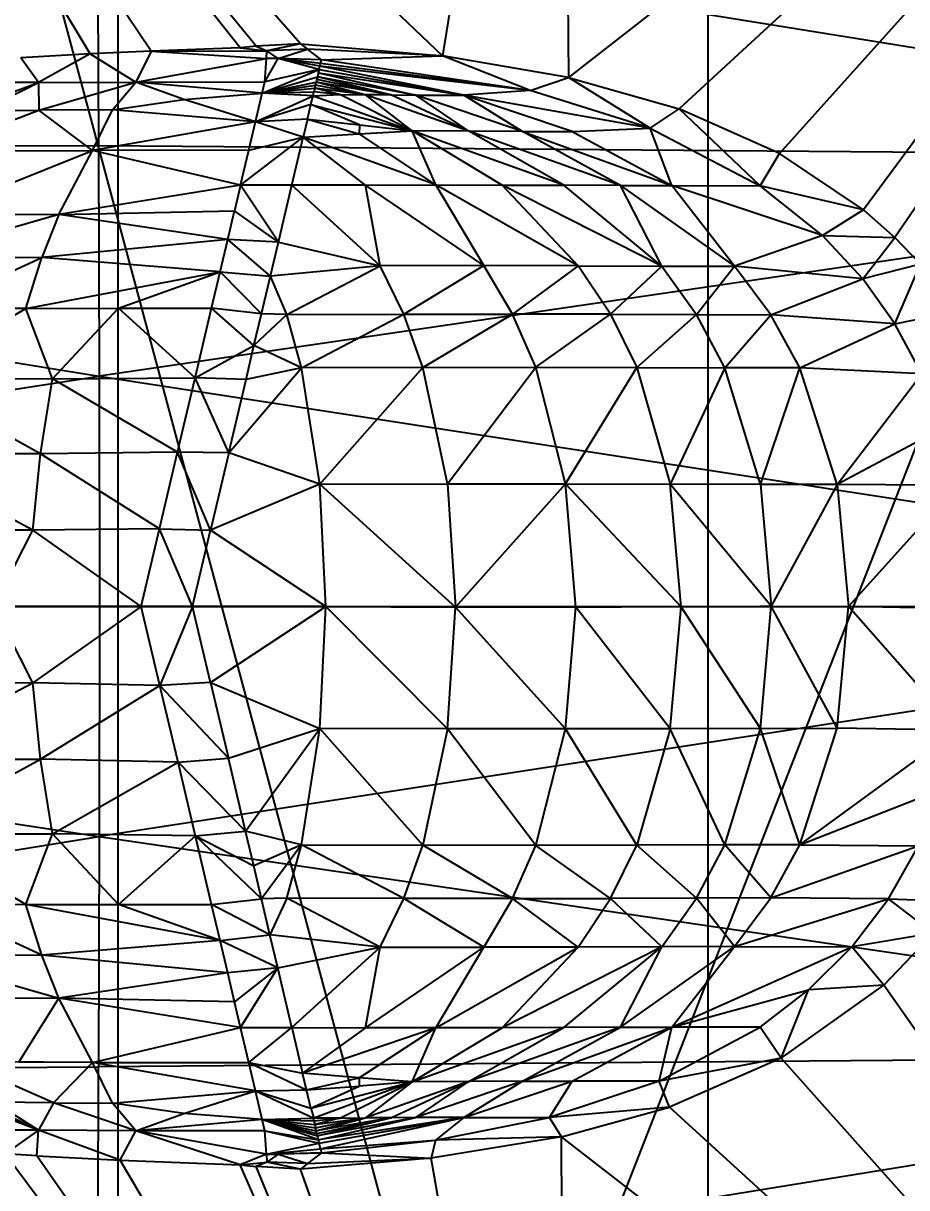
# Model space of a CAD drawing. Extents: x 11992 to 29481, y -6727 to 6811.
# Drawn here: x 13181.2 to 13269.8, y 2592.3 to 2709.1 of the extents above; entities that cross this region are included whole.
import ezdxf

# ---------------------------------------------------------------- set-up
doc = ezdxf.new("R2010")
doc.units = 0
doc.header["$MEASUREMENT"] = 0
doc.layers.get('0').update_dxf_attribs({"color": 8, "linetype": 'CONTINUOUS'})
doc.layers.add('zoylight 5回路', color=4, linetype='CONTINUOUS')

msp = doc.modelspace()

# ---------------------------------------------------------------- linework, layer by layer
for p, q in [((13190.72, 2461.73, -2031.63), (13190.72, 2839.46, -2031.63)), ((13249.93, 2468.62, -2034.43), (13151.37, 2836.08, -2034.43)), ((13190.72, 2461.73, -2031.63), (13336.77, 2835.58, -2031.63)), ((13249.93, 2468.62, -2034.43), (13249.93, 2832.57, -2034.43)), ((13209, 2707.06, -2301.25), (13141.48, 2784.09, -2304.74)), ((13202.97, 2706.64, -2301.57), (13141.48, 2784.09, -2304.74)), ((13204.56, 2706.8, -2301.48), (13141.48, 2784.09, -2304.74)), ((13187.9, 2706.04, -2302.34), (13141.48, 2784.09, -2304.74)), ((13194.05, 2706.32, -2302.03), (13141.48, 2784.09, -2304.74)), ((13141.48, 2784.09, -2304.74), (13223.27, 2705.83, -2300.52)), ((13235.36, 2780.95, -2299.89), (13223.27, 2705.83, -2300.52)), ((13235.36, 2780.95, -2299.89), (13235.9, 2703.68, -2299.87)), ((13329.19, 2776.55, -2295.05), (13235.9, 2703.68, -2299.87)), ((13329.19, 2776.55, -2295.05), (13247.02, 2700.51, -2299.29)), ((13329.19, 2776.55, -2295.05), (13257.07, 2696.03, -2298.77)), ((13329.19, 2776.55, -2295.05), (13265.49, 2690.4, -2298.34)), ((13329.19, 2776.55, -2295.05), (13268.65, 2687.6, -2298.18)), ((13188.63, 2719.89, -1953.38), (13188.76, 2696.8, -1952.66)), ((13338.43, 2695.63, -1971.98), (13188.63, 2719.89, -1953.38)), ((13194.05, 2706.32, -2302.03), (13187.9, 2706.04, -2302.34)), ((13194.05, 2706.32, -2302.03), (13192.49, 2703.21, -2325.94)), ((13202.97, 2706.64, -2301.57), (13194.05, 2706.32, -2302.03)), ((13194.05, 2706.32, -2302.03), (13205.65, 2706.35, -2305.5)), ((13194.05, 2706.32, -2302.03), (13205.61, 2705.56, -2312.28)), ((13204.56, 2706.8, -2301.48), (13202.97, 2706.64, -2301.57)), ((13202.97, 2706.64, -2301.57), (13205.65, 2706.35, -2305.5)), ((13209, 2707.06, -2301.25), (13204.56, 2706.8, -2301.48)), ((13204.56, 2706.8, -2301.48), (13205.65, 2706.35, -2305.5)), ((13205.61, 2705.56, -2312.28), (13205.65, 2706.35, -2305.5)), ((13209, 2707.06, -2301.25), (13205.65, 2706.35, -2305.5)), ((13209.71, 2706.52, -2304.99), (13205.65, 2706.35, -2305.5)), ((13206.76, 2705.57, -2312.28), (13205.65, 2706.35, -2305.5)), ((13206.76, 2705.57, -2312.28), (13209.71, 2706.52, -2304.99)), ((13209, 2707.06, -2301.25), (13223.27, 2705.83, -2300.52)), ((13209, 2707.06, -2301.25), (13209.71, 2706.52, -2304.99)), ((13211.12, 2705.44, -2312.28), (13209.71, 2706.52, -2304.99)), ((13223.27, 2705.83, -2300.52), (13209.71, 2706.52, -2304.99)), ((13187.9, 2706.04, -2302.34), (13180.96, 2705.63, -2302.7)), ((13182.73, 2703.18, -2324.88), (13180.96, 2705.63, -2302.7)), ((13187.9, 2706.04, -2302.34), (13182.73, 2703.18, -2324.88)), ((13187.9, 2706.04, -2302.34), (13192.49, 2703.21, -2325.94)), ((13192.49, 2703.21, -2325.94), (13205.61, 2705.56, -2312.28)), ((13205.45, 2703.23, -2325.75), (13206.76, 2705.57, -2312.28)), ((13205.45, 2703.23, -2325.75), (13205.61, 2705.56, -2312.28)), ((13206.76, 2705.57, -2312.28), (13205.61, 2705.56, -2312.28)), ((13210.89, 2704.48, -2326.02), (13206.76, 2705.57, -2312.28)), ((13210.97, 2704.8, -2322.58), (13206.76, 2705.57, -2312.28)), ((13211.03, 2705.06, -2319.15), (13206.76, 2705.57, -2312.28)), ((13211.12, 2705.44, -2312.28), (13206.76, 2705.57, -2312.28)), ((13210.97, 2704.8, -2322.58), (13211.03, 2705.06, -2319.15)), ((13211.03, 2705.06, -2319.15), (13211.12, 2705.44, -2312.28)), ((13232.06, 2702.36, -2312.63), (13211.03, 2705.06, -2319.15)), ((13211.12, 2705.44, -2312.28), (13223.27, 2705.83, -2300.52)), ((13232.06, 2702.36, -2312.63), (13211.12, 2705.44, -2312.28)), ((13235.9, 2703.68, -2299.87), (13223.27, 2705.83, -2300.52)), ((13232.06, 2702.36, -2312.63), (13223.27, 2705.83, -2300.52)), ((13205.18, 2702.09, -2330.58), (13210.89, 2704.48, -2326.02)), ((13210.89, 2704.48, -2326.02), (13205.45, 2703.23, -2325.75)), ((13210.89, 2704.48, -2326.02), (13210.71, 2703.73, -2331.81)), ((13210.81, 2704.14, -2328.92), (13210.71, 2703.73, -2331.81)), ((13210.81, 2704.14, -2328.92), (13210.89, 2704.48, -2326.02)), ((13210.81, 2704.14, -2328.92), (13220.59, 2701.91, -2332.38)), ((13210.81, 2704.14, -2328.92), (13225.39, 2701.89, -2326.76)), ((13210.89, 2704.48, -2326.02), (13210.97, 2704.8, -2322.58)), ((13210.89, 2704.48, -2326.02), (13225.39, 2701.89, -2326.76)), ((13225.39, 2701.89, -2326.76), (13210.97, 2704.8, -2322.58)), ((13232.06, 2702.36, -2312.63), (13210.97, 2704.8, -2322.58)), ((13175.05, 2700.32, -2334.37), (13182.73, 2703.18, -2324.88)), ((13177.05, 2700.34, -2334.76), (13182.73, 2703.18, -2324.88)), ((13182.73, 2703.18, -2324.88), (13179.37, 2703.17, -2324.28)), ((13182.73, 2703.18, -2324.88), (13192.49, 2703.21, -2325.94)), ((13182.73, 2703.18, -2324.88), (13182.75, 2700.39, -2335.6)), ((13182.75, 2700.39, -2335.6), (13192.49, 2703.21, -2325.94)), ((13190.17, 2700.43, -2336.33), (13192.49, 2703.21, -2325.94)), ((13192.49, 2703.21, -2325.94), (13205.45, 2703.23, -2325.75)), ((13197.31, 2701.47, -2333.16), (13192.49, 2703.21, -2325.94)), ((13205.18, 2702.09, -2330.58), (13192.49, 2703.21, -2325.94)), ((13205.18, 2702.09, -2330.58), (13210.71, 2703.73, -2331.81)), ((13205.18, 2702.09, -2330.58), (13205.45, 2703.23, -2325.75)), ((13205.18, 2702.09, -2330.58), (13210.59, 2703.21, -2334.74)), ((13205.18, 2702.09, -2330.58), (13210.52, 2702.91, -2336.17)), ((13210.44, 2702.59, -2337.57), (13210.52, 2702.91, -2336.17)), ((13210.52, 2702.91, -2336.17), (13210.59, 2703.21, -2334.74)), ((13215.53, 2701.93, -2336.8), (13210.52, 2702.91, -2336.17)), ((13210.71, 2703.73, -2331.81), (13210.59, 2703.21, -2334.74)), ((13210.65, 2703.48, -2333.29), (13210.59, 2703.21, -2334.74)), ((13218.08, 2701.92, -2334.75), (13210.59, 2703.21, -2334.74)), ((13215.53, 2701.93, -2336.8), (13210.59, 2703.21, -2334.74)), ((13210.65, 2703.48, -2333.29), (13210.71, 2703.73, -2331.81)), ((13218.08, 2701.92, -2334.75), (13210.65, 2703.48, -2333.29)), ((13218.08, 2701.92, -2334.75), (13210.71, 2703.73, -2331.81)), ((13220.59, 2701.91, -2332.38), (13210.71, 2703.73, -2331.81)), ((13232.06, 2702.36, -2312.63), (13235.9, 2703.68, -2299.87)), ((13235.9, 2703.68, -2299.87), (13247.02, 2700.51, -2299.29)), ((13244.09, 2698.6, -2313.05), (13235.9, 2703.68, -2299.87)), ((13197.31, 2701.47, -2333.16), (13205.18, 2702.09, -2330.58)), ((13204.51, 2699.22, -2340.03), (13205.18, 2702.09, -2330.58)), ((13204.51, 2699.22, -2340.03), (13210.27, 2701.84, -2340.35)), ((13205.18, 2702.09, -2330.58), (13210.44, 2702.59, -2337.57)), ((13205.18, 2702.09, -2330.58), (13210.36, 2702.23, -2338.96)), ((13210.27, 2701.84, -2340.35), (13205.18, 2702.09, -2330.58)), ((13210.06, 2700.95, -2343.1), (13210.27, 2701.84, -2340.35)), ((13210.27, 2701.84, -2340.35), (13210.36, 2702.23, -2338.96)), ((13210.27, 2701.84, -2340.35), (13212.95, 2701.95, -2338.52)), ((13210.27, 2701.84, -2340.35), (13220.22, 2698.31, -2344.77)), ((13210.44, 2702.59, -2337.57), (13210.36, 2702.23, -2338.96)), ((13212.95, 2701.95, -2338.52), (13210.36, 2702.23, -2338.96)), ((13212.95, 2701.95, -2338.52), (13210.44, 2702.59, -2337.57)), ((13215.53, 2701.93, -2336.8), (13210.44, 2702.59, -2337.57)), ((13212.95, 2701.95, -2338.52), (13215.53, 2701.93, -2336.8)), ((13220.22, 2698.31, -2344.77), (13212.95, 2701.95, -2338.52)), ((13220.22, 2698.31, -2344.77), (13215.53, 2701.93, -2336.8)), ((13225.91, 2698.28, -2340.45), (13215.53, 2701.93, -2336.8)), ((13218.08, 2701.92, -2334.75), (13215.53, 2701.93, -2336.8)), ((13225.91, 2698.28, -2340.45), (13218.08, 2701.92, -2334.75)), ((13218.08, 2701.92, -2334.75), (13220.59, 2701.91, -2332.38)), ((13225.91, 2698.28, -2340.45), (13220.59, 2701.91, -2332.38)), ((13231.28, 2698.26, -2334.96), (13220.59, 2701.91, -2332.38)), ((13220.59, 2701.91, -2332.38), (13225.39, 2701.89, -2326.76)), ((13232.06, 2702.36, -2312.63), (13225.39, 2701.89, -2326.76)), ((13236.26, 2698.24, -2328.46), (13225.39, 2701.89, -2326.76)), ((13244.09, 2698.6, -2313.05), (13225.39, 2701.89, -2326.76)), ((13231.28, 2698.26, -2334.96), (13225.39, 2701.89, -2326.76)), ((13244.09, 2698.6, -2313.05), (13232.06, 2702.36, -2312.63)), ((13171.89, 2696.27, -2344.29), (13182.75, 2700.39, -2335.6)), ((13177.05, 2700.34, -2334.76), (13182.75, 2700.39, -2335.6)), ((13190.17, 2700.43, -2336.33), (13182.75, 2700.39, -2335.6)), ((13188.14, 2696.35, -2346.71), (13182.75, 2700.39, -2335.6)), ((13188.14, 2696.35, -2346.71), (13190.17, 2700.43, -2336.33)), ((13190.17, 2700.43, -2336.33), (13197.31, 2701.47, -2333.16)), ((13204.51, 2699.22, -2340.03), (13190.17, 2700.43, -2336.33)), ((13204.51, 2699.22, -2340.03), (13197.31, 2701.47, -2333.16)), ((13210.06, 2700.95, -2343.1), (13204.51, 2699.22, -2340.03)), ((13209.71, 2699.49, -2346.86), (13210.06, 2700.95, -2343.1)), ((13214.93, 2698.92, -2346.22), (13210.06, 2700.95, -2343.1)), ((13210.06, 2700.95, -2343.1), (13220.22, 2698.31, -2344.77)), ((13244.09, 2698.6, -2313.05), (13247.02, 2700.51, -2299.29)), ((13255.13, 2692.81, -2313.6), (13247.02, 2700.51, -2299.29)), ((13257.07, 2696.03, -2298.77), (13247.02, 2700.51, -2299.29)), ((13204.51, 2699.22, -2340.03), (13188.14, 2696.35, -2346.71)), ((13203.83, 2696.37, -2346.98), (13204.51, 2699.22, -2340.03)), ((13209.71, 2699.49, -2346.86), (13204.51, 2699.22, -2340.03)), ((13209.29, 2697.68, -2350.71), (13204.51, 2699.22, -2340.03)), ((13209.71, 2699.49, -2346.86), (13209.29, 2697.68, -2350.71)), ((13209.71, 2699.49, -2346.86), (13214.9, 2698.01, -2348.25)), ((13209.71, 2699.49, -2346.86), (13214.93, 2698.92, -2346.22)), ((13209.29, 2697.68, -2350.71), (13214.9, 2698.01, -2348.25)), ((13214.93, 2698.92, -2346.22), (13214.9, 2698.01, -2348.25)), ((13214.9, 2698.01, -2348.25), (13220.22, 2698.31, -2344.77)), ((13222.6, 2692.89, -2353.67), (13214.9, 2698.01, -2348.25)), ((13214.93, 2698.92, -2346.22), (13220.22, 2698.31, -2344.77)), ((13222.6, 2692.89, -2353.67), (13220.22, 2698.31, -2344.77)), ((13229.25, 2692.88, -2349.39), (13220.22, 2698.31, -2344.77)), ((13225.91, 2698.28, -2340.45), (13220.22, 2698.31, -2344.77)), ((13235.44, 2692.85, -2343.96), (13220.22, 2698.31, -2344.77)), ((13235.44, 2692.85, -2343.96), (13225.91, 2698.28, -2340.45)), ((13241.11, 2692.83, -2337.5), (13225.91, 2698.28, -2340.45)), ((13231.28, 2698.26, -2334.96), (13225.91, 2698.28, -2340.45)), ((13231.28, 2698.26, -2334.96), (13246.27, 2692.82, -2330.18)), ((13231.28, 2698.26, -2334.96), (13236.26, 2698.24, -2328.46)), ((13241.11, 2692.83, -2337.5), (13231.28, 2698.26, -2334.96)), ((13236.26, 2698.24, -2328.46), (13244.09, 2698.6, -2313.05)), ((13236.26, 2698.24, -2328.46), (13246.27, 2692.82, -2330.18)), ((13246.27, 2692.82, -2330.18), (13244.09, 2698.6, -2313.05)), ((13244.09, 2698.6, -2313.05), (13255.13, 2692.81, -2313.6)), ((13038.87, 2697.65, -1935.27), (13188.76, 2696.8, -1952.66)), ((13038.87, 2697.65, -1935.27), (13188.82, 2673.7, -1952.22)), ((13203, 2692.86, -2353.51), (13209.29, 2697.68, -2350.71)), ((13203.83, 2696.37, -2346.98), (13209.29, 2697.68, -2350.71)), ((13208.15, 2692.85, -2358.62), (13209.29, 2697.68, -2350.71)), ((13222.6, 2692.89, -2353.67), (13209.29, 2697.68, -2350.71)), ((13215.55, 2692.88, -2356.75), (13209.29, 2697.68, -2350.71)), ((13171.89, 2696.27, -2344.29), (13188.14, 2696.35, -2346.71)), ((13172, 2689.85, -2354.82), (13188.14, 2696.35, -2346.71)), ((13177.02, 2696.31, -2345.28), (13188.14, 2696.35, -2346.71)), ((13184.77, 2689.91, -2357.06), (13188.14, 2696.35, -2346.71)), ((13203.83, 2696.37, -2346.98), (13188.14, 2696.35, -2346.71)), ((13203, 2692.86, -2353.51), (13188.14, 2696.35, -2346.71)), ((13188.76, 2696.8, -1952.66), (13188.82, 2673.7, -1952.22)), ((13338.43, 2695.63, -1971.98), (13188.76, 2696.8, -1952.66)), ((13203, 2692.86, -2353.51), (13203.83, 2696.37, -2346.98)), ((13255.13, 2692.81, -2313.6), (13257.07, 2696.03, -2298.77)), ((13265.49, 2690.4, -2298.34), (13257.07, 2696.03, -2298.77)), ((13338.43, 2695.63, -1971.98), (13188.82, 2673.7, -1952.22)), ((13203, 2692.86, -2353.51), (13184.77, 2689.91, -2357.06)), ((13203, 2692.86, -2353.51), (13202.4, 2690.29, -2357.3)), ((13206.8, 2687.15, -2365.21), (13203, 2692.86, -2353.51)), ((13208.15, 2692.85, -2358.62), (13203, 2692.86, -2353.51)), ((13206.8, 2687.15, -2365.21), (13208.15, 2692.85, -2358.62)), ((13215.55, 2692.88, -2356.75), (13208.15, 2692.85, -2358.62)), ((13217, 2684.78, -2365.12), (13208.15, 2692.85, -2358.62)), ((13215.55, 2692.88, -2356.75), (13222.6, 2692.89, -2353.67)), ((13217, 2684.78, -2365.12), (13215.55, 2692.88, -2356.75)), ((13227.42, 2684.8, -2360.67), (13215.55, 2692.88, -2356.75)), ((13227.42, 2684.8, -2360.67), (13222.6, 2692.89, -2353.67)), ((13236.88, 2684.78, -2354.18), (13222.6, 2692.89, -2353.67)), ((13222.6, 2692.89, -2353.67), (13229.25, 2692.88, -2349.39)), ((13245.27, 2684.75, -2345.93), (13229.25, 2692.88, -2349.39)), ((13229.25, 2692.88, -2349.39), (13235.44, 2692.85, -2343.96)), ((13236.88, 2684.78, -2354.18), (13229.25, 2692.88, -2349.39)), ((13245.27, 2684.75, -2345.93), (13235.44, 2692.85, -2343.96)), ((13241.11, 2692.83, -2337.5), (13235.44, 2692.85, -2343.96)), ((13245.27, 2684.75, -2345.93), (13241.11, 2692.83, -2337.5)), ((13241.11, 2692.83, -2337.5), (13252.57, 2684.73, -2336.29)), ((13241.11, 2692.83, -2337.5), (13246.27, 2692.82, -2330.18)), ((13252.57, 2684.73, -2336.29), (13246.27, 2692.82, -2330.18)), ((13261.4, 2687.8, -2314), (13246.27, 2692.82, -2330.18)), ((13246.27, 2692.82, -2330.18), (13255.13, 2692.81, -2313.6)), ((13261.4, 2687.8, -2314), (13255.13, 2692.81, -2313.6)), ((13265.49, 2690.4, -2298.34), (13255.13, 2692.81, -2313.6)), ((13184.77, 2689.91, -2357.06), (13169.56, 2685.54, -2359.09)), ((13184.77, 2689.91, -2357.06), (13172, 2689.85, -2354.82)), ((13184.77, 2689.91, -2357.06), (13183.07, 2685.61, -2361.73)), ((13184.77, 2689.91, -2357.06), (13202.4, 2690.29, -2357.3)), ((13201.72, 2687.41, -2360.84), (13184.77, 2689.91, -2357.06)), ((13201.72, 2687.41, -2360.84), (13202.4, 2690.29, -2357.3)), ((13206.8, 2687.15, -2365.21), (13202.4, 2690.29, -2357.3)), ((13265.49, 2690.4, -2298.34), (13261.4, 2687.8, -2314)), ((13265.49, 2690.4, -2298.34), (13268.65, 2687.6, -2298.18)), ((13261.4, 2687.8, -2314), (13252.57, 2684.73, -2336.29)), ((13265.42, 2683.46, -2314.28), (13261.4, 2687.8, -2314)), ((13261.4, 2687.8, -2314), (13268.65, 2687.6, -2298.18)), ((13265.42, 2683.46, -2314.28), (13268.65, 2687.6, -2298.18)), ((13271.2, 2684.93, -2298.05), (13268.65, 2687.6, -2298.18)), ((13201.72, 2687.41, -2360.84), (13183.07, 2685.61, -2361.73)), ((13200.95, 2684.16, -2364.11), (13201.72, 2687.41, -2360.84)), ((13205.99, 2683.73, -2368.22), (13201.72, 2687.41, -2360.84)), ((13206.8, 2687.15, -2365.21), (13201.72, 2687.41, -2360.84)), ((13205.11, 2679.96, -2370.93), (13206.8, 2687.15, -2365.21)), ((13206.8, 2687.15, -2365.21), (13217, 2684.78, -2365.12)), ((13183.07, 2685.61, -2361.73), (13169.56, 2685.54, -2359.09)), ((13171.92, 2680.46, -2364.01), (13183.07, 2685.61, -2361.73)), ((13181.45, 2680.5, -2365.83), (13183.07, 2685.61, -2361.73)), ((13200.95, 2684.16, -2364.11), (13183.07, 2685.61, -2361.73)), ((13181.45, 2680.5, -2365.83), (13200.95, 2684.16, -2364.11)), ((13190.75, 2680.52, -2366.83), (13200.95, 2684.16, -2364.11)), ((13200.09, 2680.52, -2367.06), (13200.95, 2684.16, -2364.11)), ((13200.95, 2684.16, -2364.11), (13205.99, 2683.73, -2368.22)), ((13205.11, 2679.96, -2370.93), (13200.95, 2684.16, -2364.11)), ((13217, 2684.78, -2365.12), (13205.99, 2683.73, -2368.22)), ((13207.65, 2679.87, -2370.7), (13217, 2684.78, -2365.12)), ((13227.42, 2684.8, -2360.67), (13217, 2684.78, -2365.12)), ((13219.37, 2679.91, -2367.98), (13217, 2684.78, -2365.12)), ((13219.37, 2679.91, -2367.98), (13227.42, 2684.8, -2360.67)), ((13230.3, 2679.92, -2363.01), (13227.42, 2684.8, -2360.67)), ((13236.88, 2684.78, -2354.18), (13227.42, 2684.8, -2360.67)), ((13236.88, 2684.78, -2354.18), (13230.3, 2679.92, -2363.01)), ((13240.13, 2679.91, -2355.98), (13236.88, 2684.78, -2354.18)), ((13236.88, 2684.78, -2354.18), (13245.27, 2684.75, -2345.93)), ((13240.13, 2679.91, -2355.98), (13245.27, 2684.75, -2345.93)), ((13245.27, 2684.75, -2345.93), (13248.75, 2679.88, -2347.22)), ((13245.27, 2684.75, -2345.93), (13252.57, 2684.73, -2336.29)), ((13248.75, 2679.88, -2347.22), (13252.57, 2684.73, -2336.29)), ((13256.19, 2679.86, -2337.15), (13252.57, 2684.73, -2336.29)), ((13265.42, 2683.46, -2314.28), (13252.57, 2684.73, -2336.29)), ((13271.2, 2684.93, -2298.05), (13265.42, 2683.46, -2314.28)), ((13268.64, 2678.95, -2314.51), (13271.2, 2684.93, -2298.05)), ((13207.65, 2679.87, -2370.7), (13205.99, 2683.73, -2368.22)), ((13256.19, 2679.86, -2337.15), (13265.42, 2683.46, -2314.28)), ((13268.64, 2678.95, -2314.51), (13265.42, 2683.46, -2314.28)), ((13169.38, 2673.38, -2367.53), (13181.45, 2680.5, -2365.83)), ((13181.45, 2680.5, -2365.83), (13171.92, 2680.46, -2364.01)), ((13181.45, 2680.5, -2365.83), (13190.75, 2680.52, -2366.83)), ((13184.13, 2673.43, -2370.33), (13181.45, 2680.5, -2365.83)), ((13184.13, 2673.43, -2370.33), (13190.75, 2680.52, -2366.83)), ((13198.44, 2673.52, -2371.15), (13190.75, 2680.52, -2366.83)), ((13190.75, 2680.52, -2366.83), (13200.09, 2680.52, -2367.06)), ((13198.44, 2673.52, -2371.15), (13200.09, 2680.52, -2367.06)), ((13204.35, 2676.78, -2372.81), (13200.09, 2680.52, -2367.06)), ((13205.11, 2679.96, -2370.93), (13200.09, 2680.52, -2367.06)), ((13204.35, 2676.78, -2372.81), (13205.11, 2679.96, -2370.93)), ((13207.65, 2679.87, -2370.7), (13204.35, 2676.78, -2372.81)), ((13207.65, 2679.87, -2370.7), (13205.11, 2679.96, -2370.93)), ((13207.65, 2679.87, -2370.7), (13219.37, 2679.91, -2367.98)), ((13209.1, 2674.54, -2373.35), (13207.65, 2679.87, -2370.7)), ((13209.1, 2674.54, -2373.35), (13219.37, 2679.91, -2367.98)), ((13219.37, 2679.91, -2367.98), (13230.3, 2679.92, -2363.01)), ((13221.3, 2674.58, -2370.3), (13219.37, 2679.91, -2367.98)), ((13221.3, 2674.58, -2370.3), (13230.3, 2679.92, -2363.01)), ((13232.63, 2674.59, -2364.92), (13230.3, 2679.92, -2363.01)), ((13240.13, 2679.91, -2355.98), (13230.3, 2679.92, -2363.01)), ((13232.63, 2674.59, -2364.92), (13240.13, 2679.91, -2355.98)), ((13240.13, 2679.91, -2355.98), (13242.76, 2674.57, -2357.45)), ((13240.13, 2679.91, -2355.98), (13248.75, 2679.88, -2347.22)), ((13242.76, 2674.57, -2357.45), (13248.75, 2679.88, -2347.22)), ((13248.75, 2679.88, -2347.22), (13256.19, 2679.86, -2337.15)), ((13251.57, 2674.54, -2348.27), (13248.75, 2679.88, -2347.22)), ((13251.57, 2674.54, -2348.27), (13256.19, 2679.86, -2337.15)), ((13268.64, 2678.95, -2314.51), (13256.19, 2679.86, -2337.15)), ((13259.11, 2674.52, -2337.85), (13256.19, 2679.86, -2337.15)), ((13268.64, 2678.95, -2314.51), (13274.86, 2680.24, -2297.86)), ((13259.11, 2674.52, -2337.85), (13268.64, 2678.95, -2314.51)), ((13271.34, 2673.92, -2314.71), (13268.64, 2678.95, -2314.51)), ((13198.44, 2673.52, -2371.15), (13204.35, 2676.78, -2372.81)), ((13203.55, 2673.37, -2374.46), (13204.35, 2676.78, -2372.81)), ((13209.1, 2674.54, -2373.35), (13204.35, 2676.78, -2372.81)), ((13038.96, 2650.6, -1934.65), (13188.82, 2673.7, -1952.22)), ((13184.13, 2673.43, -2370.33), (13198.44, 2673.52, -2371.15)), ((13188.82, 2673.7, -1952.22), (13188.85, 2650.6, -1952.08)), ((13188.82, 2673.7, -1952.22), (13338.48, 2650.6, -1971.57)), ((13196.68, 2666.06, -2373.84), (13198.44, 2673.52, -2371.15)), ((13203.55, 2673.37, -2374.46), (13198.44, 2673.52, -2371.15)), ((13201.81, 2666, -2377), (13198.44, 2673.52, -2371.15)), ((13201.81, 2666, -2377), (13209.1, 2674.54, -2373.35)), ((13209.1, 2674.54, -2373.35), (13203.55, 2673.37, -2374.46)), ((13221.3, 2674.58, -2370.3), (13209.1, 2674.54, -2373.35)), ((13210.96, 2662.85, -2376.74), (13209.1, 2674.54, -2373.35)), ((13210.96, 2662.85, -2376.74), (13221.3, 2674.58, -2370.3)), ((13221.3, 2674.58, -2370.3), (13232.63, 2674.59, -2364.92)), ((13223.77, 2662.88, -2373.27), (13221.3, 2674.58, -2370.3)), ((13223.77, 2662.88, -2373.27), (13232.63, 2674.59, -2364.92)), ((13235.6, 2662.89, -2367.37), (13232.63, 2674.59, -2364.92)), ((13232.63, 2674.59, -2364.92), (13242.76, 2674.57, -2357.45)), ((13235.6, 2662.89, -2367.37), (13242.76, 2674.57, -2357.45)), ((13242.76, 2674.57, -2357.45), (13251.57, 2674.54, -2348.27)), ((13242.76, 2674.57, -2357.45), (13246.11, 2662.87, -2359.33)), ((13251.57, 2674.54, -2348.27), (13246.11, 2662.87, -2359.33)), ((13255.17, 2662.84, -2349.63), (13251.57, 2674.54, -2348.27)), ((13259.11, 2674.52, -2337.85), (13251.57, 2674.54, -2348.27)), ((13255.17, 2662.84, -2349.63), (13259.11, 2674.52, -2337.85)), ((13262.85, 2662.82, -2338.76), (13259.11, 2674.52, -2337.85)), ((13271.34, 2673.92, -2314.71), (13259.11, 2674.52, -2337.85)), ((13262.85, 2662.82, -2338.76), (13271.34, 2673.92, -2314.71)), ((13184.13, 2673.43, -2370.33), (13169.38, 2673.38, -2367.53)), ((13182.94, 2665.92, -2372.89), (13169.38, 2673.38, -2367.53)), ((13182.94, 2665.92, -2372.89), (13184.13, 2673.43, -2370.33)), ((13196.68, 2666.06, -2373.84), (13184.13, 2673.43, -2370.33)), ((13201.81, 2666, -2377), (13203.55, 2673.37, -2374.46)), ((13273.45, 2668.47, -2314.87), (13262.85, 2662.82, -2338.76)), ((13182.94, 2665.92, -2372.89), (13167.8, 2665.89, -2369.84)), ((13182.15, 2658.25, -2374.24), (13167.8, 2665.89, -2369.84)), ((13182.15, 2658.25, -2374.24), (13182.94, 2665.92, -2372.89)), ((13196.68, 2666.06, -2373.84), (13182.94, 2665.92, -2372.89)), ((13194.87, 2658.37, -2375.27), (13182.94, 2665.92, -2372.89)), ((13194.87, 2658.37, -2375.27), (13196.68, 2666.06, -2373.84)), ((13199.99, 2658.26, -2378.45), (13196.68, 2666.06, -2373.84)), ((13201.81, 2666, -2377), (13196.68, 2666.06, -2373.84)), ((13201.81, 2666, -2377), (13199.99, 2658.26, -2378.45)), ((13210.96, 2662.85, -2376.74), (13201.81, 2666, -2377)), ((13210.96, 2662.85, -2376.74), (13199.99, 2658.26, -2378.45)), ((13210.96, 2662.85, -2376.74), (13223.77, 2662.88, -2373.27)), ((13211.57, 2650.57, -2377.74), (13210.96, 2662.85, -2376.74)), ((13210.96, 2662.85, -2376.74), (13224.57, 2650.53, -2374.13)), ((13223.77, 2662.88, -2373.27), (13235.6, 2662.89, -2367.37)), ((13223.77, 2662.88, -2373.27), (13224.57, 2650.53, -2374.13)), ((13235.6, 2662.89, -2367.37), (13224.57, 2650.53, -2374.13)), ((13236.63, 2650.52, -2368.01), (13235.6, 2662.89, -2367.37)), ((13247.21, 2650.55, -2359.81), (13235.6, 2662.89, -2367.37)), ((13235.6, 2662.89, -2367.37), (13246.11, 2662.87, -2359.33)), ((13256.24, 2650.62, -2350.05), (13246.11, 2662.87, -2359.33)), ((13255.17, 2662.84, -2349.63), (13246.11, 2662.87, -2359.33)), ((13247.21, 2650.55, -2359.81), (13246.11, 2662.87, -2359.33)), ((13255.17, 2662.84, -2349.63), (13256.24, 2650.62, -2350.05)), ((13262.85, 2662.82, -2338.76), (13255.17, 2662.84, -2349.63)), ((13262.85, 2662.82, -2338.76), (13256.24, 2650.62, -2350.05)), ((13262.85, 2662.82, -2338.76), (13263.98, 2650.6, -2339.02)), ((13274.93, 2662.73, -2314.98), (13262.85, 2662.82, -2338.76)), ((13274.93, 2662.73, -2314.98), (13263.98, 2650.6, -2339.02)), ((13194.87, 2658.37, -2375.27), (13182.15, 2658.25, -2374.24)), ((13193.04, 2650.6, -2375.66), (13194.87, 2658.37, -2375.27)), ((13198.18, 2650.6, -2378.88), (13194.87, 2658.37, -2375.27)), ((13194.87, 2658.37, -2375.27), (13199.99, 2658.26, -2378.45)), ((13182.15, 2658.25, -2374.24), (13166.81, 2658.23, -2371.04)), ((13178.26, 2650.6, -2374.08), (13182.15, 2658.25, -2374.24)), ((13193.04, 2650.6, -2375.66), (13182.15, 2658.25, -2374.24)), ((13198.18, 2650.6, -2378.88), (13199.99, 2658.26, -2378.45)), ((13211.57, 2650.57, -2377.74), (13199.99, 2658.26, -2378.45)), ((13038.96, 2650.6, -1934.65), (13188.83, 2627.49, -1952.23)), ((13038.96, 2650.6, -1934.65), (13436.61, 2650.6, -1985.48)), ((13198.18, 2650.6, -2378.88), (13095.57, 2650.6, -2307.11)), ((13182.15, 2642.94, -2374.24), (13178.26, 2650.6, -2374.08)), ((13193.04, 2650.6, -2375.66), (13182.15, 2642.94, -2374.24)), ((13188.85, 2650.6, -1952.08), (13188.83, 2627.49, -1952.23)), ((13338.48, 2650.6, -1971.57), (13188.83, 2627.49, -1952.23)), ((13194.9, 2642.67, -2375.26), (13193.04, 2650.6, -2375.66)), ((13198.18, 2650.6, -2378.88), (13194.9, 2642.67, -2375.26)), ((13199.98, 2642.95, -2378.45), (13198.18, 2650.6, -2378.88)), ((13211.57, 2650.57, -2377.74), (13198.18, 2650.6, -2378.88)), ((13199.98, 2642.95, -2378.45), (13211.57, 2650.57, -2377.74)), ((13210.96, 2638.35, -2376.74), (13211.57, 2650.57, -2377.74)), ((13223.77, 2638.31, -2373.27), (13211.57, 2650.57, -2377.74)), ((13211.57, 2650.57, -2377.74), (13224.57, 2650.53, -2374.13)), ((13223.77, 2638.31, -2373.27), (13224.57, 2650.53, -2374.13)), ((13224.57, 2650.53, -2374.13), (13235.23, 2650.6, -2368.88)), ((13236.63, 2650.52, -2368.01), (13224.57, 2650.53, -2374.13)), ((13235.6, 2638.3, -2367.37), (13224.57, 2650.53, -2374.13)), ((13236.63, 2650.52, -2368.01), (13235.23, 2650.6, -2368.88)), ((13235.23, 2650.6, -2368.88), (13267.84, 2650.6, -2332.39)), ((13235.6, 2638.3, -2367.37), (13236.63, 2650.52, -2368.01)), ((13236.63, 2650.52, -2368.01), (13245.85, 2650.6, -2361.04)), ((13247.21, 2650.55, -2359.81), (13236.63, 2650.52, -2368.01)), ((13246.11, 2638.32, -2359.33), (13236.63, 2650.52, -2368.01)), ((13247.21, 2650.55, -2359.81), (13245.85, 2650.6, -2361.04)), ((13246.11, 2638.32, -2359.33), (13247.21, 2650.55, -2359.81)), ((13247.21, 2650.55, -2359.81), (13256.24, 2650.62, -2350.05)), ((13247.21, 2650.55, -2359.81), (13255.1, 2650.6, -2351.44)), ((13255.17, 2638.35, -2349.62), (13247.21, 2650.55, -2359.81)), ((13256.24, 2650.62, -2350.05), (13255.1, 2650.6, -2351.44)), ((13255.17, 2638.35, -2349.62), (13256.24, 2650.62, -2350.05)), ((13262.86, 2638.37, -2338.76), (13256.24, 2650.62, -2350.05)), ((13256.24, 2650.62, -2350.05), (13261.98, 2650.6, -2342.14)), ((13256.24, 2650.62, -2350.05), (13263.98, 2650.6, -2339.02)), ((13261.98, 2650.6, -2342.14), (13263.98, 2650.6, -2339.02)), ((13262.86, 2638.37, -2338.76), (13263.98, 2650.6, -2339.02)), ((13274.87, 2638.18, -2314.98), (13263.98, 2650.6, -2339.02)), ((13276.06, 2650.34, -2315.07), (13263.98, 2650.6, -2339.02)), ((13263.98, 2650.6, -2339.02), (13267.84, 2650.6, -2332.39)), ((13276.06, 2650.34, -2315.07), (13267.84, 2650.6, -2332.39)), ((13166.8, 2642.96, -2371.04), (13182.15, 2642.94, -2374.24)), ((13167.79, 2635.3, -2369.84), (13182.15, 2642.94, -2374.24)), ((13182.94, 2635.27, -2372.89), (13182.15, 2642.94, -2374.24)), ((13194.9, 2642.67, -2375.26), (13182.15, 2642.94, -2374.24)), ((13182.94, 2635.27, -2372.89), (13194.9, 2642.67, -2375.26)), ((13199.98, 2642.95, -2378.45), (13194.9, 2642.67, -2375.26)), ((13201.78, 2635.35, -2377.05), (13194.9, 2642.67, -2375.26)), ((13196.73, 2634.95, -2373.79), (13194.9, 2642.67, -2375.26)), ((13199.98, 2642.95, -2378.45), (13201.78, 2635.35, -2377.05)), ((13199.98, 2642.95, -2378.45), (13210.96, 2638.35, -2376.74)), ((13201.78, 2635.35, -2377.05), (13210.96, 2638.35, -2376.74)), ((13203.5, 2628.04, -2374.55), (13210.96, 2638.35, -2376.74)), ((13209.1, 2626.66, -2373.35), (13210.96, 2638.35, -2376.74)), ((13221.3, 2626.62, -2370.3), (13210.96, 2638.35, -2376.74)), ((13223.77, 2638.31, -2373.27), (13210.96, 2638.35, -2376.74)), ((13223.77, 2638.31, -2373.27), (13221.3, 2626.62, -2370.3)), ((13235.6, 2638.3, -2367.37), (13223.77, 2638.31, -2373.27)), ((13232.63, 2626.61, -2364.92), (13223.77, 2638.31, -2373.27)), ((13232.63, 2626.61, -2364.92), (13235.6, 2638.3, -2367.37)), ((13246.11, 2638.32, -2359.33), (13235.6, 2638.3, -2367.37)), ((13242.76, 2626.63, -2357.45), (13235.6, 2638.3, -2367.37)), ((13246.11, 2638.32, -2359.33), (13242.76, 2626.63, -2357.45)), ((13255.17, 2638.35, -2349.62), (13246.11, 2638.32, -2359.33)), ((13251.57, 2626.66, -2348.27), (13246.11, 2638.32, -2359.33)), ((13251.57, 2626.66, -2348.27), (13255.17, 2638.35, -2349.62)), ((13255.17, 2638.35, -2349.62), (13262.86, 2638.37, -2338.76)), ((13259.11, 2626.67, -2337.85), (13255.17, 2638.35, -2349.62)), ((13259.11, 2626.67, -2337.85), (13262.86, 2638.37, -2338.76)), ((13259.11, 2626.67, -2337.85), (13274.87, 2638.18, -2314.98)), ((13274.87, 2638.18, -2314.98), (13262.86, 2638.37, -2338.76)), ((13167.79, 2635.3, -2369.84), (13182.94, 2635.27, -2372.89)), ((13169.37, 2627.81, -2367.53), (13182.94, 2635.27, -2372.89)), ((13184.13, 2627.76, -2370.33), (13182.94, 2635.27, -2372.89)), ((13196.73, 2634.95, -2373.79), (13182.94, 2635.27, -2372.89)), ((13184.13, 2627.76, -2370.33), (13196.73, 2634.95, -2373.79)), ((13196.73, 2634.95, -2373.79), (13201.78, 2635.35, -2377.05)), ((13200.09, 2620.67, -2367.06), (13196.73, 2634.95, -2373.79)), ((13203.5, 2628.04, -2374.55), (13196.73, 2634.95, -2373.79)), ((13203.5, 2628.04, -2374.55), (13201.78, 2635.35, -2377.05)), ((13259.11, 2626.67, -2337.85), (13273.3, 2632.24, -2314.86)), ((13198.47, 2627.57, -2371.1), (13203.5, 2628.04, -2374.55)), ((13204.32, 2624.56, -2372.89), (13203.5, 2628.04, -2374.55)), ((13209.1, 2626.66, -2373.35), (13203.5, 2628.04, -2374.55)), ((13038.87, 2603.54, -1935.27), (13188.83, 2627.49, -1952.23)), ((13181.45, 2620.69, -2365.83), (13169.37, 2627.81, -2367.53)), ((13169.37, 2627.81, -2367.53), (13184.13, 2627.76, -2370.33)), ((13181.45, 2620.69, -2365.83), (13184.13, 2627.76, -2370.33)), ((13190.75, 2620.67, -2366.83), (13184.13, 2627.76, -2370.33)), ((13198.47, 2627.57, -2371.1), (13184.13, 2627.76, -2370.33)), ((13188.83, 2627.49, -1952.23), (13188.76, 2604.39, -1952.66)), ((13188.83, 2627.49, -1952.23), (13338.43, 2605.56, -1971.98)), ((13190.75, 2620.67, -2366.83), (13198.47, 2627.57, -2371.1)), ((13205.11, 2621.24, -2370.93), (13198.47, 2627.57, -2371.1)), ((13198.47, 2627.57, -2371.1), (13204.32, 2624.56, -2372.89)), ((13209.1, 2626.66, -2373.35), (13204.32, 2624.56, -2372.89)), ((13209.1, 2626.66, -2373.35), (13205.11, 2621.24, -2370.93)), ((13207.65, 2621.32, -2370.7), (13209.1, 2626.66, -2373.35)), ((13219.37, 2621.28, -2367.98), (13209.1, 2626.66, -2373.35)), ((13209.1, 2626.66, -2373.35), (13221.3, 2626.62, -2370.3)), ((13219.37, 2621.28, -2367.98), (13221.3, 2626.62, -2370.3)), ((13232.63, 2626.61, -2364.92), (13221.3, 2626.62, -2370.3)), ((13230.3, 2621.27, -2363.01), (13221.3, 2626.62, -2370.3)), ((13230.3, 2621.27, -2363.01), (13232.63, 2626.61, -2364.92)), ((13242.76, 2626.63, -2357.45), (13232.63, 2626.61, -2364.92)), ((13240.13, 2621.29, -2355.98), (13232.63, 2626.61, -2364.92)), ((13240.13, 2621.29, -2355.98), (13242.76, 2626.63, -2357.45)), ((13251.57, 2626.66, -2348.27), (13242.76, 2626.63, -2357.45)), ((13248.75, 2621.32, -2347.22), (13242.76, 2626.63, -2357.45)), ((13248.75, 2621.32, -2347.22), (13251.57, 2626.66, -2348.27)), ((13259.11, 2626.67, -2337.85), (13251.57, 2626.66, -2348.27)), ((13256.19, 2621.34, -2337.15), (13251.57, 2626.66, -2348.27)), ((13256.19, 2621.34, -2337.15), (13259.11, 2626.67, -2337.85)), ((13256.19, 2621.34, -2337.15), (13271.01, 2626.56, -2314.69)), ((13259.11, 2626.67, -2337.85), (13271.01, 2626.56, -2314.69)), ((13268.01, 2621.26, -2314.46), (13271.01, 2626.56, -2314.69)), ((13205.11, 2621.24, -2370.93), (13204.32, 2624.56, -2372.89)), ((13200.09, 2620.67, -2367.06), (13205.11, 2621.24, -2370.93)), ((13207.65, 2621.32, -2370.7), (13205.11, 2621.24, -2370.93)), ((13205.95, 2617.65, -2368.37), (13205.11, 2621.24, -2370.93)), ((13207.65, 2621.32, -2370.7), (13205.95, 2617.65, -2368.37)), ((13217, 2616.41, -2365.12), (13207.65, 2621.32, -2370.7)), ((13219.37, 2621.28, -2367.98), (13207.65, 2621.32, -2370.7)), ((13217, 2616.41, -2365.12), (13219.37, 2621.28, -2367.98)), ((13227.42, 2616.4, -2360.67), (13219.37, 2621.28, -2367.98)), ((13230.3, 2621.27, -2363.01), (13219.37, 2621.28, -2367.98)), ((13230.3, 2621.27, -2363.01), (13227.42, 2616.4, -2360.67)), ((13230.3, 2621.27, -2363.01), (13240.13, 2621.29, -2355.98)), ((13236.88, 2616.41, -2354.18), (13230.3, 2621.27, -2363.01)), ((13236.88, 2616.41, -2354.18), (13240.13, 2621.29, -2355.98)), ((13248.75, 2621.32, -2347.22), (13240.13, 2621.29, -2355.98)), ((13245.27, 2616.44, -2345.93), (13240.13, 2621.29, -2355.98)), ((13245.27, 2616.44, -2345.93), (13248.75, 2621.32, -2347.22)), ((13256.19, 2621.34, -2337.15), (13248.75, 2621.32, -2347.22)), ((13252.57, 2616.46, -2336.29), (13248.75, 2621.32, -2347.22)), ((13252.57, 2616.46, -2336.29), (13256.19, 2621.34, -2337.15)), ((13252.57, 2616.46, -2336.29), (13268.01, 2621.26, -2314.46)), ((13268.01, 2621.26, -2314.46), (13256.19, 2621.34, -2337.15)), ((13264.32, 2616.42, -2314.2), (13268.01, 2621.26, -2314.46)), ((13272.51, 2617.8, -2297.98), (13268.01, 2621.26, -2314.46)), ((13268.01, 2621.26, -2314.46), (13274.89, 2621.01, -2297.86)), ((13183.07, 2615.59, -2361.73), (13171.92, 2620.73, -2364.01)), ((13171.92, 2620.73, -2364.01), (13181.45, 2620.69, -2365.83)), ((13183.07, 2615.59, -2361.73), (13181.45, 2620.69, -2365.83)), ((13181.45, 2620.69, -2365.83), (13190.75, 2620.67, -2366.83)), ((13200.94, 2617.07, -2364.14), (13181.45, 2620.69, -2365.83)), ((13200.94, 2617.07, -2364.14), (13190.75, 2620.67, -2366.83)), ((13190.75, 2620.67, -2366.83), (13200.09, 2620.67, -2367.06)), ((13200.94, 2617.07, -2364.14), (13200.09, 2620.67, -2367.06)), ((13205.95, 2617.65, -2368.37), (13200.09, 2620.67, -2367.06)), ((13200.94, 2617.07, -2364.14), (13205.95, 2617.65, -2368.37)), ((13206.74, 2614.31, -2365.47), (13205.95, 2617.65, -2368.37)), ((13217, 2616.41, -2365.12), (13205.95, 2617.65, -2368.37)), ((13272.51, 2617.8, -2297.98), (13264.32, 2616.42, -2314.2)), ((13267.54, 2612.57, -2298.23), (13272.51, 2617.8, -2297.98)), ((13200.94, 2617.07, -2364.14), (13183.07, 2615.59, -2361.73)), ((13206.74, 2614.31, -2365.47), (13200.94, 2617.07, -2364.14)), ((13201.71, 2613.83, -2360.89), (13200.94, 2617.07, -2364.14)), ((13206.74, 2614.31, -2365.47), (13217, 2616.41, -2365.12)), ((13208.15, 2608.34, -2358.62), (13217, 2616.41, -2365.12)), ((13215.55, 2608.31, -2356.75), (13217, 2616.41, -2365.12)), ((13215.55, 2608.31, -2356.75), (13227.42, 2616.4, -2360.67)), ((13217, 2616.41, -2365.12), (13227.42, 2616.4, -2360.67)), ((13222.6, 2608.3, -2353.67), (13236.88, 2616.41, -2354.18)), ((13222.6, 2608.3, -2353.67), (13227.42, 2616.4, -2360.67)), ((13236.88, 2616.41, -2354.18), (13227.42, 2616.4, -2360.67)), ((13245.27, 2616.44, -2345.93), (13229.25, 2608.32, -2349.4)), ((13229.25, 2608.32, -2349.4), (13236.88, 2616.41, -2354.18)), ((13235.43, 2608.34, -2343.95), (13245.27, 2616.44, -2345.93)), ((13245.27, 2616.44, -2345.93), (13236.88, 2616.41, -2354.18)), ((13241.11, 2608.36, -2337.49), (13252.57, 2616.46, -2336.29)), ((13241.11, 2608.36, -2337.49), (13245.27, 2616.44, -2345.93)), ((13252.57, 2616.46, -2336.29), (13245.27, 2616.44, -2345.93)), ((13246.27, 2608.38, -2330.18), (13252.57, 2616.46, -2336.29)), ((13246.27, 2608.38, -2330.18), (13264.32, 2616.42, -2314.2)), ((13252.57, 2616.46, -2336.29), (13264.32, 2616.42, -2314.2)), ((13259.99, 2612.11, -2313.9), (13264.32, 2616.42, -2314.2)), ((13267.54, 2612.57, -2298.23), (13264.32, 2616.42, -2314.2)), ((13169.56, 2615.66, -2359.09), (13184.77, 2611.29, -2357.06)), ((13169.56, 2615.66, -2359.09), (13183.07, 2615.59, -2361.73)), ((13184.77, 2611.29, -2357.06), (13183.07, 2615.59, -2361.73)), ((13201.71, 2613.83, -2360.89), (13183.07, 2615.59, -2361.73)), ((13206.74, 2614.31, -2365.47), (13201.71, 2613.83, -2360.89)), ((13206.74, 2614.31, -2365.47), (13202.39, 2610.92, -2357.33)), ((13203.01, 2608.34, -2353.51), (13206.74, 2614.31, -2365.47)), ((13208.15, 2608.34, -2358.62), (13206.74, 2614.31, -2365.47)), ((13201.71, 2613.83, -2360.89), (13184.77, 2611.29, -2357.06)), ((13202.39, 2610.92, -2357.33), (13201.71, 2613.83, -2360.89)), ((13246.27, 2608.38, -2330.18), (13259.99, 2612.11, -2313.9)), ((13255.13, 2608.38, -2313.6), (13259.99, 2612.11, -2313.9)), ((13257.23, 2605.25, -2298.77), (13267.54, 2612.57, -2298.23)), ((13257.23, 2605.25, -2298.77), (13259.99, 2612.11, -2313.9)), ((13267.54, 2612.57, -2298.23), (13259.99, 2612.11, -2313.9)), ((13329.19, 2524.64, -2295.05), (13267.54, 2612.57, -2298.23)), ((13172, 2611.35, -2354.82), (13184.77, 2611.29, -2357.06)), ((13180.77, 2604.87, -2345.87), (13184.77, 2611.29, -2357.06)), ((13202.39, 2610.92, -2357.33), (13184.77, 2611.29, -2357.06)), ((13188.14, 2604.84, -2346.71), (13184.77, 2611.29, -2357.06)), ((13203.01, 2608.34, -2353.51), (13184.77, 2611.29, -2357.06)), ((13203.01, 2608.34, -2353.51), (13202.39, 2610.92, -2357.33)), ((13188.14, 2604.84, -2346.71), (13203.01, 2608.34, -2353.51)), ((13203.83, 2604.83, -2346.98), (13203.01, 2608.34, -2353.51)), ((13203.01, 2608.34, -2353.51), (13208.15, 2608.34, -2358.62)), ((13203.83, 2604.83, -2346.98), (13208.15, 2608.34, -2358.62)), ((13208.15, 2608.34, -2358.62), (13215.55, 2608.31, -2356.75)), ((13208.15, 2608.34, -2358.62), (13209.23, 2603.74, -2351.16)), ((13215.55, 2608.31, -2356.75), (13209.23, 2603.74, -2351.16)), ((13222.6, 2608.3, -2353.67), (13209.23, 2603.74, -2351.16)), ((13214.91, 2603.3, -2348.48), (13222.6, 2608.3, -2353.67)), ((13222.6, 2608.3, -2353.67), (13215.55, 2608.31, -2356.75)), ((13220.22, 2602.89, -2344.77), (13235.43, 2608.34, -2343.95)), ((13220.22, 2602.89, -2344.77), (13229.25, 2608.32, -2349.4)), ((13220.22, 2602.89, -2344.77), (13222.6, 2608.3, -2353.67)), ((13229.25, 2608.32, -2349.4), (13222.6, 2608.3, -2353.67)), ((13241.11, 2608.36, -2337.49), (13225.91, 2602.91, -2340.45)), ((13225.91, 2602.91, -2340.45), (13235.43, 2608.34, -2343.95)), ((13235.43, 2608.34, -2343.95), (13229.25, 2608.32, -2349.4)), ((13231.28, 2602.94, -2334.96), (13246.27, 2608.38, -2330.18)), ((13231.28, 2602.94, -2334.96), (13241.11, 2608.36, -2337.49)), ((13241.11, 2608.36, -2337.49), (13235.43, 2608.34, -2343.95)), ((13236.26, 2602.95, -2328.46), (13246.27, 2608.38, -2330.18)), ((13241.11, 2608.36, -2337.49), (13246.27, 2608.38, -2330.18)), ((13244.99, 2602.96, -2313.08), (13255.13, 2608.38, -2313.6)), ((13244.99, 2602.96, -2313.08), (13246.27, 2608.38, -2330.18)), ((13255.13, 2608.38, -2313.6), (13246.27, 2608.38, -2330.18)), ((13257.23, 2605.25, -2298.77), (13255.13, 2608.38, -2313.6)), ((13188.14, 2604.84, -2346.71), (13174.92, 2604.9, -2344.9)), ((13184.22, 2600.79, -2335.78), (13174.92, 2604.9, -2344.9)), ((13188.14, 2604.84, -2346.71), (13180.77, 2604.87, -2345.87)), ((13184.22, 2600.79, -2335.78), (13188.14, 2604.84, -2346.71)), ((13190.17, 2600.76, -2336.33), (13188.14, 2604.84, -2346.71)), ((13188.14, 2604.84, -2346.71), (13203.83, 2604.83, -2346.98)), ((13204.51, 2601.97, -2340.03), (13188.14, 2604.84, -2346.71)), ((13188.67, 2581.3, -1953.39), (13338.43, 2605.56, -1971.98)), ((13338.43, 2605.56, -1971.98), (13188.76, 2604.39, -1952.66)), ((13204.51, 2601.97, -2340.03), (13203.83, 2604.83, -2346.98)), ((13203.83, 2604.83, -2346.98), (13209.63, 2602.07, -2347.69)), ((13203.83, 2604.83, -2346.98), (13209.23, 2603.74, -2351.16)), ((13257.23, 2605.25, -2298.77), (13244.99, 2602.96, -2313.08)), ((13257.23, 2605.25, -2298.77), (13246.02, 2600.34, -2299.34)), ((13329.19, 2524.64, -2295.05), (13257.23, 2605.25, -2298.77)), ((13038.87, 2603.54, -1935.27), (13188.76, 2604.39, -1952.66)), ((13188.67, 2581.3, -1953.39), (13188.76, 2604.39, -1952.66)), ((13209.63, 2602.07, -2347.69), (13209.23, 2603.74, -2351.16)), ((13214.91, 2603.3, -2348.48), (13209.23, 2603.74, -2351.16)), ((13209.63, 2602.07, -2347.69), (13214.91, 2603.3, -2348.48)), ((13209.63, 2602.07, -2347.69), (13214.91, 2602.46, -2346.67)), ((13210.06, 2600.24, -2343.1), (13220.22, 2602.89, -2344.77)), ((13210.06, 2600.24, -2343.1), (13214.91, 2602.46, -2346.67)), ((13220.22, 2602.89, -2344.77), (13210.35, 2599.23, -2339.9)), ((13212.95, 2599.24, -2338.52), (13220.22, 2602.89, -2344.77)), ((13214.91, 2603.3, -2348.48), (13214.91, 2602.46, -2346.67)), ((13220.22, 2602.89, -2344.77), (13214.91, 2603.3, -2348.48)), ((13220.22, 2602.89, -2344.77), (13214.91, 2602.46, -2346.67)), ((13225.91, 2602.91, -2340.45), (13215.53, 2599.26, -2336.8)), ((13220.22, 2602.89, -2344.77), (13215.53, 2599.26, -2336.8)), ((13218.08, 2599.27, -2334.75), (13225.91, 2602.91, -2340.45)), ((13225.91, 2602.91, -2340.45), (13220.22, 2602.89, -2344.77)), ((13231.28, 2602.94, -2334.96), (13220.59, 2599.29, -2332.38)), ((13220.59, 2599.29, -2332.38), (13225.91, 2602.91, -2340.45)), ((13225.39, 2599.31, -2326.76), (13236.26, 2602.95, -2328.46)), ((13225.39, 2599.31, -2326.76), (13231.28, 2602.94, -2334.96)), ((13231.28, 2602.94, -2334.96), (13225.91, 2602.91, -2340.45)), ((13231.28, 2602.94, -2334.96), (13236.26, 2602.95, -2328.46)), ((13244.99, 2602.96, -2313.08), (13233.99, 2599.31, -2312.69)), ((13233.99, 2599.31, -2312.69), (13236.26, 2602.95, -2328.46)), ((13244.99, 2602.96, -2313.08), (13236.26, 2602.95, -2328.46)), ((13246.02, 2600.34, -2299.34), (13244.99, 2602.96, -2313.08)), ((13190.17, 2600.76, -2336.33), (13204.51, 2601.97, -2340.03)), ((13197.31, 2599.72, -2333.16), (13204.51, 2601.97, -2340.03)), ((13204.51, 2601.97, -2340.03), (13209.63, 2602.07, -2347.69)), ((13204.51, 2601.97, -2340.03), (13210.35, 2599.23, -2339.9)), ((13205.18, 2599.1, -2330.58), (13204.51, 2601.97, -2340.03)), ((13204.51, 2601.97, -2340.03), (13210.06, 2600.24, -2343.1)), ((13210.06, 2600.24, -2343.1), (13209.63, 2602.07, -2347.69)), ((13182.73, 2598.02, -2324.88), (13175.22, 2600.87, -2334.41)), ((13182.73, 2598.02, -2324.88), (13176.73, 2600.86, -2334.7)), ((13184.22, 2600.79, -2335.78), (13178.26, 2600.84, -2334.96)), ((13182.73, 2598.02, -2324.88), (13178.26, 2600.84, -2334.96)), ((13184.22, 2600.79, -2335.78), (13182.73, 2598.02, -2324.88)), ((13192.5, 2597.98, -2325.94), (13184.22, 2600.79, -2335.78)), ((13184.22, 2600.79, -2335.78), (13190.17, 2600.76, -2336.33)), ((13197.31, 2599.72, -2333.16), (13190.17, 2600.76, -2336.33)), ((13192.5, 2597.98, -2325.94), (13190.17, 2600.76, -2336.33)), ((13210.06, 2600.24, -2343.1), (13210.35, 2599.23, -2339.9)), ((13246.02, 2600.34, -2299.34), (13233.99, 2599.31, -2312.69)), ((13235.2, 2597.36, -2299.9), (13246.02, 2600.34, -2299.34)), ((13329.19, 2524.64, -2295.05), (13246.02, 2600.34, -2299.34)), ((13192.5, 2597.98, -2325.94), (13197.31, 2599.72, -2333.16)), ((13205.18, 2599.1, -2330.58), (13192.5, 2597.98, -2325.94)), ((13205.18, 2599.1, -2330.58), (13197.31, 2599.72, -2333.16)), ((13205.18, 2599.1, -2330.58), (13210.35, 2599.23, -2339.9)), ((13210.81, 2597.05, -2328.92), (13205.18, 2599.1, -2330.58)), ((13205.18, 2599.1, -2330.58), (13210.71, 2597.47, -2331.81)), ((13205.18, 2599.1, -2330.58), (13210.59, 2597.97, -2334.68)), ((13205.18, 2599.1, -2330.58), (13210.52, 2598.27, -2336.11)), ((13205.18, 2599.1, -2330.58), (13210.45, 2598.6, -2337.52)), ((13205.18, 2599.1, -2330.58), (13210.36, 2598.96, -2338.93)), ((13205.45, 2597.97, -2325.75), (13205.18, 2599.1, -2330.58)), ((13205.18, 2599.1, -2330.58), (13210.66, 2597.71, -2333.25)), ((13212.95, 2599.24, -2338.52), (13210.35, 2599.23, -2339.9)), ((13210.36, 2598.96, -2338.93), (13210.35, 2599.23, -2339.9)), ((13210.36, 2598.96, -2338.93), (13212.95, 2599.24, -2338.52)), ((13210.36, 2598.96, -2338.93), (13210.45, 2598.6, -2337.52)), ((13210.45, 2598.6, -2337.52), (13215.53, 2599.26, -2336.8)), ((13212.95, 2599.24, -2338.52), (13210.45, 2598.6, -2337.52)), ((13210.52, 2598.27, -2336.11), (13215.53, 2599.26, -2336.8)), ((13218.08, 2599.27, -2334.75), (13210.59, 2597.97, -2334.68)), ((13210.59, 2597.97, -2334.68), (13215.53, 2599.26, -2336.8)), ((13210.66, 2597.71, -2333.25), (13218.08, 2599.27, -2334.75)), ((13220.59, 2599.29, -2332.38), (13210.71, 2597.47, -2331.81)), ((13210.71, 2597.47, -2331.81), (13218.08, 2599.27, -2334.75)), ((13225.39, 2599.31, -2326.76), (13210.81, 2597.05, -2328.92)), ((13210.81, 2597.05, -2328.92), (13220.59, 2599.29, -2332.38)), ((13210.89, 2596.72, -2326.02), (13225.39, 2599.31, -2326.76)), ((13211.02, 2596.16, -2319.57), (13225.39, 2599.31, -2326.76)), ((13212.95, 2599.24, -2338.52), (13215.53, 2599.26, -2336.8)), ((13218.08, 2599.27, -2334.75), (13215.53, 2599.26, -2336.8)), ((13220.59, 2599.29, -2332.38), (13218.08, 2599.27, -2334.75)), ((13225.39, 2599.31, -2326.76), (13220.59, 2599.29, -2332.38)), ((13222.56, 2597.03, -2312.42), (13233.99, 2599.31, -2312.69)), ((13225.39, 2599.31, -2326.76), (13222.56, 2597.03, -2312.42)), ((13225.39, 2599.31, -2326.76), (13233.99, 2599.31, -2312.69)), ((13235.2, 2597.36, -2299.9), (13233.99, 2599.31, -2312.69)), ((13182.73, 2598.02, -2324.88), (13179.37, 2598.02, -2324.28)), ((13182.73, 2598.02, -2324.88), (13179.4, 2595.66, -2302.78)), ((13182.55, 2595.47, -2302.62), (13182.73, 2598.02, -2324.88)), ((13192.5, 2597.98, -2325.94), (13182.73, 2598.02, -2324.88)), ((13190.92, 2595.01, -2302.19), (13182.73, 2598.02, -2324.88)), ((13190.92, 2595.01, -2302.19), (13192.5, 2597.98, -2325.94)), ((13202.97, 2594.55, -2301.57), (13192.5, 2597.98, -2325.94)), ((13205.61, 2595.63, -2312.28), (13192.5, 2597.98, -2325.94)), ((13205.45, 2597.97, -2325.75), (13192.5, 2597.98, -2325.94)), ((13205.45, 2597.97, -2325.75), (13210.89, 2596.72, -2326.02)), ((13205.45, 2597.97, -2325.75), (13210.81, 2597.05, -2328.92)), ((13205.61, 2595.63, -2312.28), (13205.45, 2597.97, -2325.75)), ((13210.45, 2598.6, -2337.52), (13210.52, 2598.27, -2336.11)), ((13210.59, 2597.97, -2334.68), (13210.52, 2598.27, -2336.11)), ((13210.66, 2597.71, -2333.25), (13210.59, 2597.97, -2334.68)), ((13210.71, 2597.47, -2331.81), (13210.66, 2597.71, -2333.25)), ((13205.61, 2595.63, -2312.28), (13210.89, 2596.72, -2326.02)), ((13210.81, 2597.05, -2328.92), (13210.71, 2597.47, -2331.81)), ((13210.89, 2596.72, -2326.02), (13210.81, 2597.05, -2328.92)), ((13211.02, 2596.16, -2319.57), (13210.89, 2596.72, -2326.02)), ((13211.02, 2596.16, -2319.57), (13222.56, 2597.03, -2312.42)), ((13211.12, 2595.76, -2312.28), (13222.56, 2597.03, -2312.42)), ((13235.2, 2597.36, -2299.9), (13222.13, 2595.23, -2300.58)), ((13222.56, 2597.03, -2312.42), (13222.13, 2595.23, -2300.58)), ((13235.2, 2597.36, -2299.9), (13222.56, 2597.03, -2312.42)), ((13235.36, 2520.24, -2299.89), (13235.2, 2597.36, -2299.9)), ((13329.19, 2524.64, -2295.05), (13235.2, 2597.36, -2299.9)), ((13182.55, 2595.47, -2302.62), (13179.4, 2595.66, -2302.78)), ((13235.36, 2520.24, -2299.89), (13179.4, 2595.66, -2302.78)), ((13235.36, 2520.24, -2299.89), (13182.55, 2595.47, -2302.62)), ((13182.55, 2595.47, -2302.62), (13190.92, 2595.01, -2302.19)), ((13205.61, 2595.63, -2312.28), (13202.97, 2594.55, -2301.57)), ((13205.61, 2595.63, -2312.28), (13211.02, 2596.16, -2319.57)), ((13205.61, 2595.63, -2312.28), (13211.12, 2595.76, -2312.28)), ((13205.61, 2595.63, -2312.28), (13205.65, 2594.84, -2305.5)), ((13205.61, 2595.63, -2312.28), (13206.76, 2595.63, -2312.28)), ((13206.76, 2595.63, -2312.28), (13205.65, 2594.84, -2305.5)), ((13211.12, 2595.76, -2312.28), (13206.76, 2595.63, -2312.28)), ((13206.76, 2595.63, -2312.28), (13209.71, 2594.68, -2304.99)), ((13222.13, 2595.23, -2300.58), (13209, 2594.13, -2301.25)), ((13211.12, 2595.76, -2312.28), (13209.71, 2594.68, -2304.99)), ((13209.71, 2594.68, -2304.99), (13222.13, 2595.23, -2300.58)), ((13211.02, 2596.16, -2319.57), (13211.12, 2595.76, -2312.28)), ((13211.12, 2595.76, -2312.28), (13222.13, 2595.23, -2300.58)), ((13235.36, 2520.24, -2299.89), (13222.13, 2595.23, -2300.58)), ((13190.92, 2595.01, -2302.19), (13202.97, 2594.55, -2301.57)), ((13235.36, 2520.24, -2299.89), (13190.92, 2595.01, -2302.19)), ((13202.97, 2594.55, -2301.57), (13205.65, 2594.84, -2305.5)), ((13235.36, 2520.24, -2299.89), (13202.97, 2594.55, -2301.57)), ((13202.97, 2594.55, -2301.57), (13204.56, 2594.39, -2301.48)), ((13205.65, 2594.84, -2305.5), (13204.56, 2594.39, -2301.48)), ((13209, 2594.13, -2301.25), (13204.56, 2594.39, -2301.48)), ((13235.36, 2520.24, -2299.89), (13204.56, 2594.39, -2301.48)), ((13209, 2594.13, -2301.25), (13205.65, 2594.84, -2305.5)), ((13209.71, 2594.68, -2304.99), (13205.65, 2594.84, -2305.5)), ((13209.71, 2594.68, -2304.99), (13209, 2594.13, -2301.25)), ((13235.36, 2520.24, -2299.89), (13209, 2594.13, -2301.25))]:
    msp.add_line(p, q)
at = {"layer": 'zoylight 5回路', "linetype": 'Continuous'}
for centre, radius, start, end in [((20773.15, 2167.44), 8113.9, 156.205785, 184.910423), ((2904.54, 5110.84), 10683.58, 341.855244, 1.759156)]:
    msp.add_arc(centre, radius, start, end, dxfattribs=at)

doc.saveas('drawing.dxf')
